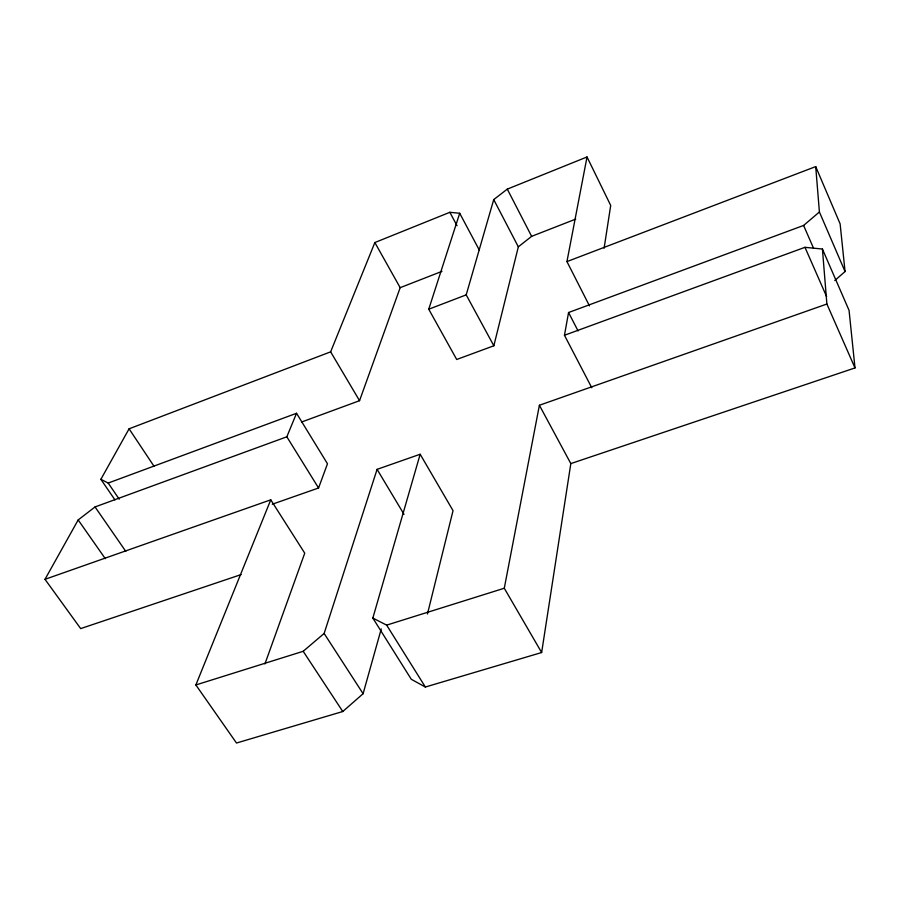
<?xml version="1.0" encoding="UTF-8"?>
<svg xmlns="http://www.w3.org/2000/svg" width="900" height="900" viewBox="0 0 900 900"><rect width="100%" height="100%" fill="white"/><g stroke="black" fill="none" stroke-linecap="round" stroke-linejoin="round"><path stroke-width="1.35" d="M381.251 628.898L363.105 693.709L342.776 711.518L236.498 743.029L195.862 684.956L303.188 651.296L324.135 633.476L377.089 469.35L420.165 454.252L372.836 618.075L411.289 679.286L425.363 687.026L541.642 652.534L570.825 463.59L539.392 405.259L826.886 304.031L822.42 249.041L804.971 247.32L564.457 335.272L591.795 387.776M604.102 248.231L610.706 205.447L587.025 156.971L507.296 189.124L493.729 199.586L466.2 294.874L493.841 345.78L456.705 359.483L428.749 309.218L459.709 213.266L449.854 212.299L374.861 242.539L330.637 351.844L129.082 428.816L100.867 479.317L114.953 499.882M564.457 335.272L568.564 312.514L803.599 225.45L819.405 211.995L815.715 166.601L566.944 261.596L589.477 305.876M541.642 652.534L504.281 588.24L539.392 405.259M566.944 261.596L587.025 156.971M427.455 614.002L453.037 510.649L420.165 454.252M493.841 345.78L518.332 246.836L531.63 236.34L575.707 219.116M264.926 663.93L304.74 553.174L270.765 499.826L45 579.319L80.674 628.605L241.099 574.594M301.613 422.01L359.55 400.691L400.174 287.674L441.968 271.35M272.284 504.225L318.566 487.991L327.476 463.759L296.539 413.28L108.191 483.053L100.867 479.317M195.862 684.956L270.765 499.826M45 579.319L78.176 519.941L95.04 506.936L286.83 436.804L296.539 413.28M834.773 280.553L845.055 271.553L840.127 223.875L815.715 166.601M428.749 309.218L466.2 294.874M570.825 463.59L855 367.931L849.06 310.376L822.42 249.041M372.836 618.075L386.651 625.129L504.281 588.24M78.176 519.941L105.311 558.686M95.04 506.936L125.809 551.385M108.191 483.053L119.216 499.185M129.082 428.816L153.945 466.166M303.188 651.296L342.776 711.518M324.135 633.476L363.105 693.709M386.651 625.129L425.363 687.026M286.83 436.804L318.566 487.991M377.089 469.35L403.999 514.294M330.637 351.844L359.55 400.691M374.861 242.539L400.174 287.674M449.854 212.299L457.02 225.697M459.709 213.266L479.34 250.144M493.729 199.586L518.332 246.836M507.296 189.124L531.63 236.34M568.564 312.514L578.07 330.941M804.971 247.32L826.605 296.595M826.886 304.031L855 367.931M803.599 225.45L813.566 248.276M819.405 211.995L845.055 271.553"/></g></svg>
